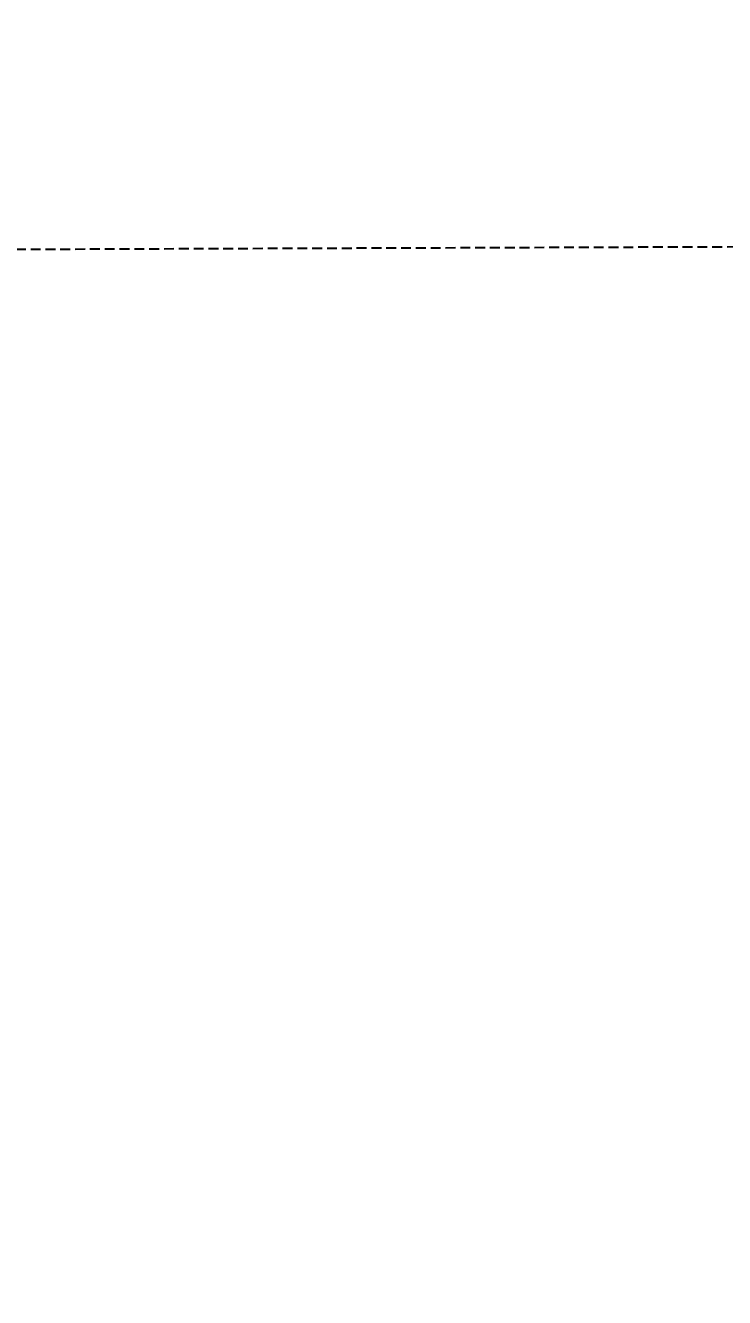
# Model space of a CAD drawing. Extents: x -12260 to 57327, y -29287 to 19916.
# Drawn here: x 4276.1 to 4388.4, y 6661.6 to 6866 of the extents above; entities that cross this region are included whole.
import ezdxf
from ezdxf import colors
from ezdxf.entities.mleader import LeaderData, LeaderLine
from ezdxf.math import Vec2, Vec3

# ---------------------------------------------------------------- set-up
doc = ezdxf.new("R2010")
doc.units = 0
doc.header["$LTSCALE"] = 0.25
doc.linetypes.add('HIDDEN', pattern=[9.525, 6.35, -3.175])
doc.layers.add('E-LITE-CIRC', color=6, linetype='Continuous', lineweight=25)
doc.layers.add('E-POWR-FLOR-CNDT', color=6, linetype='HIDDEN', lineweight=25)
doc.styles.add('DC_SIMPLEX', font='SIMPLEX.shx', dxfattribs={"width": 0.7})

# ---------------------------------------------------------------- blocks, each defined once
blk = doc.blocks.new('ARR0W')
at = {"color": 45}
blk.add_ellipse((0, 0), major_axis=(0.4, 0), ratio=0.4, dxfattribs=at)
at = {"color": 45, "ltscale": 0.5}
blk.add_solid([(-1.4, 0.1667), (-0.4, 0), (-1.4, -0.1667)], dxfattribs=at)

msp = doc.modelspace()

# ---------------------------------------------------------------- linework, layer by layer
at = {"layer": 'E-POWR-FLOR-CNDT'}
msp.add_lwpolyline([(4115.25, 6708.39), (4241.2, 6829.89), (6742.36, 6838.79), (6863.86, 6712.84)], dxfattribs=at)

# ---------------------------------------------------------------- leaders
at = {"layer": 'E-LITE-CIRC'}
ml = msp.add_multileader_mtext('Standard', dxfattribs=at)
ml.set_content('{\\Fdc_el_romans|c0;\\W0.8;TO\\Fromans|c0; \\Fsimplex|c0;LP-F1/S5}', color=256, style='DC_SIMPLEX')
ml.set_leader_properties()
ml.set_arrow_properties(name='ARR0W')
ml.build(insert=Vec2(0, 0))
ml.multileader.update_dxf_attribs({"dogleg_length": 200, "arrow_head_size": 140, "scale": 100})
ctx = ml.context
ctx.base_point, ctx.scale, ctx.char_height, ctx.arrow_head_size, ctx.landing_gap_size, ctx.plane_origin, ctx.plane_x_axis, ctx.plane_y_axis = Vec3(4066.79, 7578.07, -0.1), 100, 200, 140, 140, Vec3(23787.61, 3128.18, -0.1), Vec3(1, 0.000001, 0), Vec3(-0.000001, 1, 0)
ctx.text_align_type = 2
notes = []
notes.append((ctx, [(1, (1, 1, 0), (6093.67, 7578.07, -0.1), (-1, -0.000001, 0), 108.79, [(0, [(6779.76, 6265.45, -0.1)], 0, [])])]))
ctx.mtext.insert, ctx.mtext.text_direction, ctx.mtext.rotation, ctx.mtext.alignment, ctx.mtext.flow_direction = Vec3(5844.88, 7711.41, -0.1), Vec3(1, 0.000001, 0), 0.000001, 3, 5
for ctx, leaders in notes:
    for number, flags, end, landing, length, lines in leaders:
        leader = LeaderData()
        leader.index, (leader.has_last_leader_line, leader.has_dogleg_vector, leader.attachment_direction) = number, flags
        leader.last_leader_point, leader.dogleg_vector, leader.dogleg_length = Vec3(end), Vec3(landing), length
        for number, points, colour, breaks in lines:
            line = LeaderLine()
            line.index, line.vertices, line.color, line.breaks = number, Vec3.list(points), colors.encode_raw_color(colour), breaks
            leader.lines.append(line)
        ctx.leaders.append(leader)

doc.saveas('drawing.dxf')
